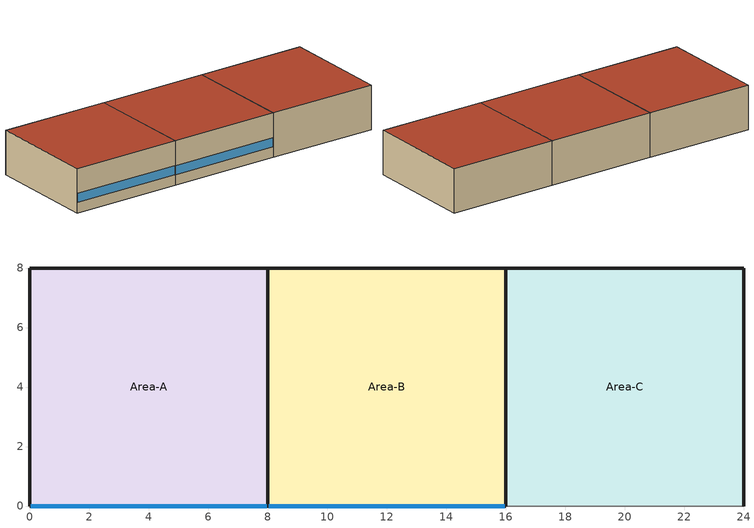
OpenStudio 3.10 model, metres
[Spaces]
Area-A
 floor ground: 0,0 0,8 8,8 8,0 z0
 wall outside (V15WallInit): 0,8 0,0 8,0 8,8 0,8 z0:3.2
 window (V15WinInit): 0.03,0 7.97,0 z0.76:1.41
 roof outside (V15RoofInit): 8,0 8,8 0,8 0,0 z3.2
Area-B
 floor ground: 8,0 8,8 16,8 16,0 z0
 wall outside (V15WallInit): 8,8 8,0 16,0 16,8 8,8 z0:3.2
 window (V15WinInit): 8.03,0 15.97,0 z0.76:1.41
 roof outside (V15RoofInit): 16,0 16,8 8,8 8,0 z3.2
Area-C
 floor ground: 16,0 16,8 24,8 24,0 z0
 wall outside (V15WallInit): 24,0 24,8 16,8 16,0 z0:3.2
 wall adiabatic (V15WallInit): 16,0 24,0 z0:3.2
 roof outside (V15RoofInit): 24,0 24,8 16,8 16,0 z3.2
[Material] Roughness=MediumSmooth; Density {kg/m3}=800; Specific Heat {J/kg-K}=900
Name | Thickness {m} | Conductivity {W/m-K}
V15WallInit Material | 0.16 | 0.9
V15RoofInit Material | 0.14 | 0.5
[Construction]
V15WallInit: V15WallInit Material
V15RoofInit: V15RoofInit Material
V15WinInit: V15WinInit Glazing
[WindowMaterial:SimpleGlazingSystem]
V15WinInit Glazing: U-Factor {W/m2-K}=4.8; Solar Heat Gain Coefficient=0.4; Visible Transmittance=0.6
[BuildingStory]
Story 1: Nominal Z Coordinate {m}=0
[Space] Building Story=Story 1
Name | Thermal Zone
Area-A | Area-A Zone
Area-B; Area-C
[ThermalZone]
Area-A Zone: Thermostat=Area-A Thermostat; Use Ideal Air Loads=No
[Sizing:Zone]
Area-A Zone: Zone Cooling Design Supply Air Temperature Input Method=SupplyAirTemperature; Zone Cooling Design Supply Air Temperature {C}=14; Zone Cooling Design Supply Air Temperature Difference {deltaC}=11.11; Zone Heating Design Supply Air Temperature Input Method=SupplyAirTemperature; Zone Heating Design Supply Air Temperature {C}=40; Zone Heating Design Supply Air Temperature Difference {deltaC}=11.11; Zone Cooling Design Supply Air Humidity Ratio {kg-H2O/kg-air}=0.0085; Zone Heating Design Supply Air Humidity Ratio {kg-H2O/kg-air}=0.008; Cooling Design Air Flow Method=DesignDay; Heating Design Air Flow Method=DesignDay; Account for Dedicated Outdoor Air System=No; Dedicated Outdoor Air System Control Strategy=NeutralSupplyAir; Dedicated Outdoor Air Low Setpoint Temperature for Design {C}=autosize; Dedicated Outdoor Air High Setpoint Temperature for Design {C}=autosize; Zone Load Sizing Method=Sensible Load Only No Latent Load; Zone Latent Cooling Design Supply Air Humidity Ratio Input Method=HumidityRatioDifference; Zone Cooling Design Supply Air Humidity Ratio Difference {kgWater/kgDryAir}=0.005; Zone Latent Heating Design Supply Air Humidity Ratio Input Method=HumidityRatioDifference; Zone Humidification Design Supply Air Humidity Ratio Difference {kgWater/kgDryAir}=0.005; Sizing Option=Coincident
[Zone equipment]
Area-A Zone: Area-A Ideal Loads
[ThermostatSetpoint:DualSetpoint]
Area-A Thermostat: Heating Setpoint Temperature Schedule=Area-A HtgSch; Cooling Setpoint Temperature Schedule=Area-A ClgSch
[Schedule:Ruleset]
Name | Default Day Schedule
Area-A HtgSch | Schedule Day 1
Area-A ClgSch | Schedule Day 2
[Schedule:Day]
Schedule Day 1: 24, 0, 21
Schedule Day 2: 24, 0, 24
